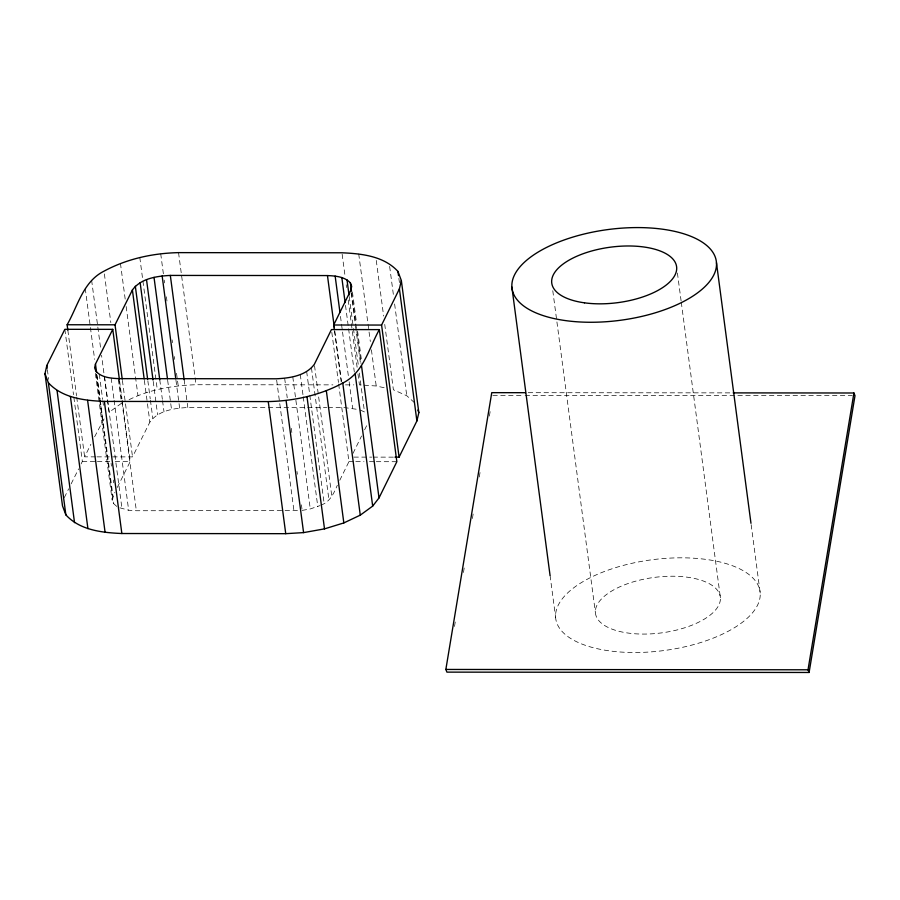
<?xml version="1.0" encoding="UTF-8"?>
<svg xmlns="http://www.w3.org/2000/svg" width="900" height="900" viewBox="0 0 900 900"><rect width="100%" height="100%" fill="white"/><g stroke="black" fill="none" stroke-linecap="round" stroke-linejoin="round"><path stroke-width="0.67" stroke-dasharray="4.5 3.38" d="M454.5 626.456L455.423 620.921M463.455 572.479L464.366 566.944M472.399 518.501L473.321 512.966M479.284 476.989L480.206 471.454M489.386 416.093L490.309 410.558M116.809 506.441L113.434 503.426L112.129 499.905L114.817 492.412M320.963 505.125C329.873 502.132 333.934 493.256 337.32 485.246M339.772 480.285L348.93 461.666L338.625 383.794M353.002 453.386L361.553 436.016M364.601 429.806L367.661 423.608M64.316 497.576L68.67 488.846M71.156 483.851L78.615 468.889M81.101 463.905L82.35 461.407L73.688 396.056M95.569 456.863L84.623 456.851L90.866 444.33M94.612 436.815L104.321 418.478M117.281 487.463L130.252 461.452L122.153 400.275M96.941 456.863L132.525 456.896L149.884 422.077C158.366 410.434 174.386 408.195 187.819 407.52L326.711 407.655M121.511 403.256L109.103 412.312L101.554 355.298M129.094 399.668C149.794 389.43 173.115 385.459 196.042 384.728L332.91 384.863M302.152 510.401L310.264 508.95L319.905 505.631M119.925 507.836L128.666 510.233L136.35 510.739L299.419 510.559M345.488 384.874L353.858 384.885M528.255 392.692L731.801 392.884M492.829 395.325L523.71 395.359M525.116 395.359L852.188 395.674M328.118 407.655L344.947 407.666L359.303 409.635M353.914 457.11L371.711 457.121M373.072 457.121L393.604 457.144M82.35 461.407L96.03 461.419M97.403 461.419L109.721 461.43M115.2 461.441L130.252 461.452M348.93 461.666L354.409 461.666M355.781 461.666L363.994 461.678M369.461 461.678L374.94 461.689M376.312 461.689L396.844 461.711M384.142 387.72L376.211 385.988L359.449 384.885L357.975 373.759M414.473 402.671L406.766 395.741L393.39 389.756L384.739 324.405M360.349 410.096L364.5 411.964L359.348 373.027M751.151 524.689L760.196 592.965A103.05 45.788 -7.5 0 1 609.311 650.857A103.05 45.788 -7.5 0 1 604.181 571.579A103.05 45.788 -7.5 0 1 760.196 592.965M677.419 273.037L681.109 300.904M681.289 302.299L720.394 597.701A62.966 27.979 -7.5 0 1 628.211 633.071A62.966 27.979 -7.5 0 1 625.072 584.629A62.966 27.979 -7.5 0 1 720.394 597.701M552.78 290.689L595.395 612.574M550.069 575.505L555.604 617.299M398.869 278.392L399.42 282.555M389.644 266.423L393.694 297.011M394.616 303.964L406.766 395.741M376.267 260.438L383.636 316.058M358.718 253.89L370.316 341.494M371.419 349.83L376.211 385.988M352.418 291.971L356.468 322.56M357.581 330.907L361.631 361.496M351.664 292.624L361.058 363.532M351.146 293.051L355.387 325.035M355.567 326.419L360.54 363.971M349.223 296.55L353.272 327.139M353.452 328.534L358.425 366.075M342.146 254.183L345.094 276.424M346.196 284.771L346.567 287.55M348.221 300.06L351.169 322.312M351.349 323.707L357.244 368.201M345.499 305.348L354.33 372.094M340.481 316.395L348.401 376.189M349.144 381.757L352.631 408.173M334.822 331.189L341.449 381.251M334.429 330.57L341.235 382.016M331.808 332.348L338.445 382.399M314.527 365.715L331.83 496.418M311.479 368.01L328.973 500.108M306.664 371.52L309.611 393.772M309.791 395.168L324.157 503.618M300.285 374.535L303.053 395.392M303.233 396.787L317.779 506.632M292.781 376.853L310.264 508.95M284.659 378.304L287.235 397.766M291.285 428.355L291.836 432.529M296.989 471.465L297.36 474.244M301.41 504.832L301.961 509.006M276.66 380.183L293.963 510.885M178.549 252.63L194.929 376.391M195.12 377.775L196.042 384.728M184.14 379.71L187.076 401.963M187.268 403.346L187.819 407.52M160.706 253.699L163.474 274.556M164.205 280.125L164.576 282.904M166.41 296.809L166.961 300.983M172.125 339.907L172.485 342.697M174.33 356.603L174.701 359.381M176.535 373.286L178.2 385.796M175.95 380.194L179.629 408.004M167.648 380.261L171.518 409.455M159.773 379.789L162.349 399.251M162.54 400.646L164.002 411.772M139.793 257.434L142.729 279.686M142.92 281.07L157.275 389.531M153.214 381.409L157.624 414.787M147.847 380.756L150.232 398.835M150.424 400.219L152.809 418.298M144.36 380.363L149.884 422.077M120.454 263.385L125.426 300.938M126.157 306.495L137.947 395.483M122.4 380.419L132.525 456.896M119.576 380.801L121.972 398.88M118.867 378.641L136.35 510.739M104.389 273.938L110.835 322.605M118.384 379.62L120.96 399.082M111.172 378.135L113.94 398.993M114.12 400.387L128.666 510.233M104.513 376.673L107.46 398.925M107.64 400.309L121.995 508.77M91.62 280.215L100.823 349.74M99.315 374.344L102.634 399.375M102.814 400.77L103.545 406.327M111.094 463.343L111.465 466.121M113.31 480.026L113.67 482.805M96.953 375.154L100.08 398.79M100.26 400.185L112.961 496.125M85.241 288.439L94.624 359.348M96.649 374.647L102.724 420.536M96.311 374.108L99.63 399.139M99.81 400.522L113.434 503.426M95.377 373.365L112.129 499.905M67.86 330.322L76.522 395.674M76.703 397.058L84.623 456.851M64.856 329.31L73.508 394.661M47.374 369.652L48.667 379.384"/><path stroke-width="1.35" d="M733.207 392.884L853.931 392.996L855 395.674L809.1 672.469L446.929 672.131L445.849 669.454L491.76 392.659L525.442 392.692M809.1 672.469L808.02 669.791L853.931 392.996M112.759 329.355L95.479 364.027L94.635 367.808L95.951 371.329C101.689 377.618 110.88 378.281 118.867 378.641L276.48 378.787C289.868 378.113 305.843 375.896 314.336 364.32L331.447 329.569L379.35 329.614L396.844 461.711L379.012 497.925L372.679 506.104L360.27 515.149L343.834 522.923L324.506 528.874L303.581 532.609L285.739 533.678L121.849 533.52C102.184 532.676 79.897 530.257 65.858 514.879L62.494 505.811L45 373.714L46.822 365.479L64.856 329.31L112.759 329.355L119.385 379.418M394.976 457.144L399.082 457.144L381.589 325.058L399.409 288.855L401.344 280.564L397.957 271.44C383.918 256.05 361.631 253.631 341.955 252.787L178.549 252.63C152.752 253.226 126.832 258.84 104.029 271.159C83.047 281.632 77.861 306 67.129 324.754L67.86 330.322M399.082 457.144L416.891 420.952L418.838 412.661L401.344 280.564M334.238 329.175L333.686 325.001L350.786 290.272L351.686 286.403L350.381 282.892C344.632 276.593 335.452 275.929 327.465 275.569L170.325 275.423C156.904 276.097 140.873 278.336 132.401 289.98L115.031 324.799L122.209 379.035M45 373.714L48.375 382.781C62.404 398.16 84.701 400.579 104.366 401.423L268.256 401.58C294.053 400.984 319.973 395.37 342.776 383.051C363.713 372.656 368.786 348.356 379.35 329.614M67.129 324.754L115.031 324.799M333.686 325.001L381.589 325.058M445.849 669.454L808.02 669.791M417.87 410.051L418.838 412.661M716.467 262.721A103.05 45.788 -7.5 0 1 565.594 320.614A103.05 45.788 -7.5 0 1 560.464 241.335A103.05 45.788 -7.5 0 1 716.467 262.721L750.971 523.294M511.875 287.055L550.069 575.505M397.957 271.44L398.509 275.602M399.409 288.855L416.891 420.952M361.53 365.827L379.012 497.925M350.381 282.892L351.484 291.229M347.006 279.866L349.031 295.155M355.185 374.006L372.679 506.104M341.82 277.537L345.127 302.569M335.149 276.075L339.93 312.233M342.776 383.051L360.27 515.149M327.465 275.569L334.271 327.015M326.351 390.825L343.834 522.923M307.012 396.776L324.506 528.874M286.099 400.511L303.581 532.609M268.256 401.58L285.739 533.678M170.325 275.423L184.14 379.71M162.146 275.906L175.77 378.81M154.024 277.358L167.468 378.866M146.52 279.675L159.773 379.789M140.141 282.69L153.023 380.025M135.326 286.2L147.656 379.361M132.401 289.98L144.18 378.968M104.366 401.423L121.849 533.52M95.479 364.027L96.581 372.375M87.604 400.32L105.097 532.418M70.425 396.551L87.919 528.649M57.049 390.566L74.531 522.664M46.822 365.479L47.194 368.257M48.375 382.781L65.858 514.879M584.494 302.827A62.966 27.979 -7.5 0 0 676.676 267.457A62.966 27.979 -7.5 0 0 581.355 254.385A62.966 27.979 -7.5 0 0 584.494 302.827"/></g></svg>
